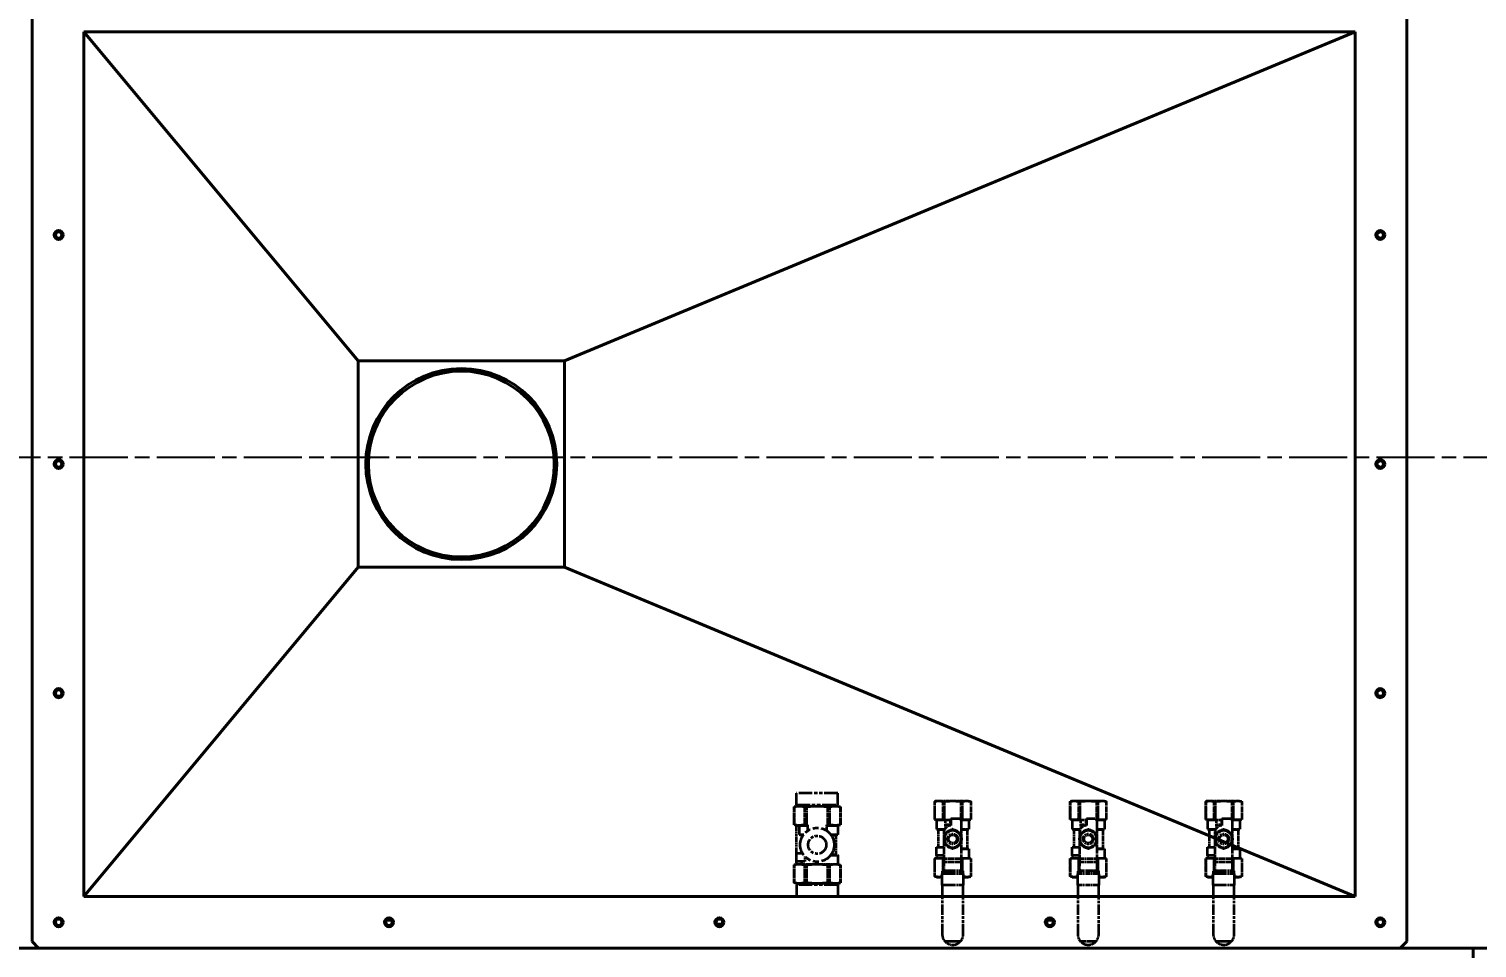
# Model space of a CAD drawing. Header units: millimetres. Extents: x 0 to 11890, y 0 to 8410.
# Drawn here: x 4046 to 5168, y 5810 to 6522 of the extents above; entities that cross this region are included whole.
import ezdxf

# ---------------------------------------------------------------- set-up
doc = ezdxf.new("R2010")
doc.units = ezdxf.units.MM
doc.header["$LTSCALE"] = 10
doc.linetypes.add('CHAIN', pattern=[0.3543, 0.2362, -0.0295, 0.0591, -0.0295])
doc.linetypes.add('DOUBLE_DASH_CHAIN', pattern=[1.2403, 0.6614, -0.0827, 0.1654, -0.0827, 0.1654, -0.0827])
for name, color, linetype, lineweight in [('가시적인 것(ISO)', 3, 'Continuous', 40), ('가시적인 좁은 것(ISO)', 3, 'Continuous', 35), ('중심선(ISO)', 1, 'Continuous', 25), ('참조(ISO)', 6, 'DOUBLE_DASH_CHAIN', 35), ('치수(ISO)', 2, 'Continuous', 25)]:
    doc.layers.add(name, color=color, linetype=linetype, lineweight=lineweight)
doc.styles.add('치수 텍스트_PSTEK_POSCO', font='isocp.shx')
doc.dimstyles.new('치수_PSTEK_POSCO', dxfattribs={"dimscale": 10, "dimtxt": 3, "dimasz": 2, "dimexe": 2, "dimexo": 2.5, "dimgap": 1, "dimtad": 1, "dimrnd": 1e-08, "dimdsep": 46, "dimtxsty": '치수 텍스트_PSTEK_POSCO', "dimcen": 0.09, "dimdle": 10, "dimclrd": 7, "dimclre": 7, "dimclrt": 2, "dimadec": 1, "dimazin": 2, "dimtfac": 1, "dimtmove": 0, "dimatfit": 3, "dimfxl": 0, "dimtolj": 1, "dimlwd": -1, "dimlwe": -1, "dimarcsym": 0})

# ---------------------------------------------------------------- blocks, each defined once
blk = doc.blocks.new('*D33')
at = {"layer": 'Defpoints', "color": 0}
for p in [(2184.8, 7619.6), (8116.8, 6944.6), (2184.8, 6219.6)]:
    blk.add_point(p, dxfattribs=at)
at = {"layer": '치수(ISO)', "color": 7}
for p, q in [((2184.8, 6269.6), (2184.8, 7659.6)), ((8116.8, 6994.6), (8116.8, 7659.6)), ((8076.8, 7619.6), (2224.8, 7619.6))]:
    blk.add_line(p, q, dxfattribs=at)
for points in [[(2224.8, 7626.3), (2224.8, 7612.9), (2184.8, 7619.6)], [(8076.8, 7626.3), (8076.8, 7612.9), (8116.8, 7619.6)]]:
    blk.add_solid(points, dxfattribs=at)
at = {"layer": '치수(ISO)', "color": 2, "insert": (5073.9, 7669.6), "char_height": 60, "attachment_point": 4, "style": '치수 텍스트_PSTEK_POSCO'}
blk.add_mtext('\\A1;5932', dxfattribs=at)
blk = doc.blocks.new('*D36')
at = {"layer": 'Defpoints', "color": 0}
for p in [(2184.8, 6147.6), (4568.3, 5027.6), (4568.3, 4750.5)]:
    blk.add_point(p, dxfattribs=at)
at = {"layer": '치수(ISO)', "color": 7}
for p, q in [((2184.8, 6097.6), (2184.8, 4710.5)), ((4568.3, 4977.6), (4568.3, 4710.5)), ((2224.8, 4750.5), (4528.3, 4750.5))]:
    blk.add_line(p, q, dxfattribs=at)
for points in [[(2224.8, 4757.1), (2224.8, 4743.8), (2184.8, 4750.5)], [(4528.3, 4757.1), (4528.3, 4743.8), (4568.3, 4750.5)]]:
    blk.add_solid(points, dxfattribs=at)
at = {"layer": '치수(ISO)', "color": 2, "insert": (3269.6, 4800.5), "char_height": 60, "attachment_point": 4, "style": '치수 텍스트_PSTEK_POSCO'}
blk.add_mtext('\\A1;2383.5', dxfattribs=at)
blk = doc.blocks.new('*D39')
at = {"layer": 'Defpoints', "color": 0}
for p in [(2406.8, 7439.6), (1606.8, 5027.6), (4228.3, 5027.6)]:
    blk.add_point(p, dxfattribs=at)
at = {"layer": '치수(ISO)', "color": 7}
for p, q in [((2356.8, 7439.6), (1566.8, 7439.6)), ((1606.8, 7399.6), (1606.8, 5067.6)), ((4178.3, 5027.6), (1566.8, 5027.6))]:
    blk.add_line(p, q, dxfattribs=at)
for points in [[(1600.2, 7399.6), (1613.5, 7399.6), (1606.8, 7439.6)], [(1600.2, 5067.6), (1613.5, 5067.6), (1606.8, 5027.6)]]:
    blk.add_solid(points, dxfattribs=at)
at = {"layer": '치수(ISO)', "color": 2, "insert": (1556.8, 6159), "char_height": 60, "attachment_point": 4, "rotation": 90, "style": '치수 텍스트_PSTEK_POSCO'}
blk.add_mtext('\\A1;2412', dxfattribs=at)

msp = doc.modelspace()

# ---------------------------------------------------------------- linework, layer by layer
at = {"layer": '가시적인 것(ISO)'}
for p, q in [((4048.826, 6554.597), (4048.826, 5814.597)), ((5113.826, 5814.597), (5113.826, 6554.597)), ((4088.826, 5849.597), (4088.826, 6519.597)), ((4088.826, 6519.597), (5073.826, 6519.597)), ((4301.326, 6264.597), (4088.826, 6519.597)), ((4461.326, 6264.597), (5073.826, 6519.597)), ((5073.826, 6519.597), (5073.826, 5849.597)), ((4301.326, 6264.597), (4461.326, 6264.597)), ((4301.326, 6104.597), (4301.326, 6264.597)), ((4461.326, 6264.597), (4461.326, 6104.597)), ((4301.326, 6104.597), (4088.826, 5849.597)), ((4461.326, 6104.597), (4301.326, 6104.597)), ((4461.326, 6104.597), (5073.826, 5849.597)), ((5073.826, 5849.597), (4088.826, 5849.597)), ((4323.46, 5831.197), (4327.193, 5831.197)), ((4583.347, 5828.197), (4579.305, 5828.197)), ((4835.46, 5831.197), (4839.193, 5831.197)), ((4053.826, 5809.597), (4048.826, 5814.597)), ((5113.826, 5814.597), (5108.826, 5809.597)), ((4053.826, 5809.597), (3960.326, 5809.597)), ((4053.826, 5809.597), (5108.826, 5809.597)), ((5202.326, 5809.597), (5108.826, 5809.597)), ((5165.326, 5809.597), (5165.326, 5750.597))]:
    msp.add_line(p, q, dxfattribs=at)
for centre, radius in [((4069.326, 6362.097), 3.5), ((4069.326, 6362.097), 2.458), ((5093.326, 6362.097), 3.5), ((5093.326, 6362.097), 2.458), ((4381.326, 6184.597), 74), ((4381.326, 6184.597), 72), ((4069.326, 6184.597), 3.5), ((4069.326, 6184.597), 2.458), ((5093.326, 6184.597), 3.5), ((5093.326, 6184.597), 2.458), ((4069.326, 6007.097), 3.5), ((4069.326, 6007.097), 2.458), ((5093.326, 6007.097), 3.5), ((5093.326, 6007.097), 2.458), ((4069.326, 5829.597), 3.5), ((4069.326, 5829.597), 2.458), ((4325.326, 5829.597), 3.5), ((4325.326, 5829.597), 2.458), ((4581.326, 5829.597), 3.5), ((4581.326, 5829.597), 2.458), ((4837.326, 5829.597), 3.5), ((4837.326, 5829.597), 2.458), ((5093.326, 5829.597), 3.5), ((5093.326, 5829.597), 2.458)]:
    msp.add_circle(centre, radius, dxfattribs=at)
at = {"layer": '가시적인 좁은 것(ISO)'}
for centre in [(4069.326, 6362.097), (5093.326, 6362.097), (4069.326, 6184.597), (5093.326, 6184.597), (4069.326, 6007.097), (5093.326, 6007.097), (4069.326, 5829.597), (4325.326, 5829.597), (4581.326, 5829.597), (4837.326, 5829.597), (5093.326, 5829.597)]:
    msp.add_arc(centre, 3, 350, 260, dxfattribs=at)
at = {"layer": '중심선(ISO)', "linetype": 'CHAIN', "ltscale": 19.051651}
msp.add_line((7970.326, 6189.597), (2082.046, 6189.597), dxfattribs=at)
at = {"layer": '참조(ISO)', "ltscale": 1.595446}
for p, q in [((4673.076, 5929.597), (4641.076, 5929.597)), ((4641.076, 5920.597), (4673.076, 5920.597)), ((4673.076, 5858.597), (4641.076, 5858.597)), ((4641.076, 5849.597), (4673.076, 5849.597))]:
    msp.add_line(p, q, dxfattribs=at)
at = {"layer": '참조(ISO)', "ltscale": 0.285581}
for p, q in [((4641.076, 5920.597), (4641.076, 5929.597)), ((4673.076, 5920.597), (4673.076, 5929.597)), ((4641.076, 5858.597), (4641.076, 5849.597)), ((4673.076, 5858.597), (4673.076, 5849.597))]:
    msp.add_line(p, q, dxfattribs=at)
at = {"layer": '참조(ISO)', "ltscale": 0.062995}
for p, q in [((4641.076, 5919.597), (4639.156, 5919.083)), ((4673.076, 5919.597), (4674.996, 5919.083)), ((4641.076, 5904.597), (4639.156, 5905.112)), ((4673.076, 5904.597), (4674.996, 5905.112)), ((4641.076, 5874.597), (4639.156, 5874.083)), ((4673.076, 5874.597), (4674.996, 5874.083)), ((4641.076, 5859.597), (4639.156, 5860.112)), ((4673.076, 5859.597), (4674.996, 5860.112))]:
    msp.add_line(p, q, dxfattribs=at)
at = {"layer": '참조(ISO)', "ltscale": 0.032012}
for p, q in [((4639.156, 5919.083), (4639.185, 5919.083)), ((4674.968, 5919.083), (4674.996, 5919.083)), ((4639.156, 5905.112), (4639.185, 5905.112)), ((4674.968, 5905.112), (4674.996, 5905.112)), ((4639.156, 5874.083), (4639.185, 5874.083)), ((4674.968, 5874.083), (4674.996, 5874.083)), ((4639.156, 5860.112), (4639.185, 5860.112)), ((4674.968, 5860.112), (4674.996, 5860.112))]:
    msp.add_line(p, q, dxfattribs=at)
at = {"layer": '참조(ISO)', "ltscale": 0.443375}
for p, q in [((4639.156, 5919.083), (4639.156, 5905.112)), ((4639.185, 5905.112), (4639.185, 5919.083)), ((4647.255, 5919.083), (4647.255, 5905.112)), ((4649.006, 5905.112), (4649.006, 5919.083)), ((4665.147, 5919.083), (4665.147, 5905.112)), ((4666.898, 5905.112), (4666.898, 5919.083)), ((4674.968, 5919.083), (4674.968, 5905.112)), ((4674.996, 5919.083), (4674.996, 5905.112)), ((4639.156, 5874.083), (4639.156, 5860.112)), ((4639.185, 5860.112), (4639.185, 5874.083)), ((4647.255, 5874.083), (4647.255, 5860.112)), ((4649.006, 5860.112), (4649.006, 5874.083)), ((4665.147, 5874.083), (4665.147, 5860.112)), ((4666.898, 5860.112), (4666.898, 5874.083)), ((4674.968, 5874.083), (4674.968, 5860.112)), ((4674.996, 5874.083), (4674.996, 5860.112))]:
    msp.add_line(p, q, dxfattribs=at)
at = {"layer": '참조(ISO)', "ltscale": 0.265824}
for p, q in [((4641.076, 5919.597), (4643.22, 5919.597)), ((4670.933, 5919.597), (4673.076, 5919.597)), ((4670.933, 5904.597), (4673.076, 5904.597)), ((4670.933, 5874.597), (4673.076, 5874.597)), ((4641.076, 5859.597), (4643.22, 5859.597)), ((4670.933, 5859.597), (4673.076, 5859.597))]:
    msp.add_line(p, q, dxfattribs=at)
at = {"layer": '참조(ISO)', "ltscale": 0.031642}
for p, q in [((4641.913, 5919.597), (4641.913, 5920.597)), ((4672.24, 5919.597), (4672.24, 5920.597)), ((4642.583, 5859.597), (4642.583, 5858.597)), ((4671.57, 5859.597), (4671.57, 5858.597))]:
    msp.add_line(p, q, dxfattribs=at)
at = {"layer": '참조(ISO)', "ltscale": 0.531749}
for p, q in [((4643.22, 5919.597), (4657.076, 5919.597)), ((4657.076, 5919.597), (4670.933, 5919.597)), ((4657.076, 5874.597), (4670.933, 5874.597)), ((4643.22, 5859.597), (4657.076, 5859.597)), ((4657.076, 5859.597), (4670.933, 5859.597))]:
    msp.add_line(p, q, dxfattribs=at)
at = {"layer": '참조(ISO)', "ltscale": 0.064123}
for p, q in [((4647.255, 5919.083), (4649.006, 5919.083)), ((4665.147, 5919.083), (4666.898, 5919.083)), ((4647.255, 5905.112), (4649.006, 5905.112)), ((4665.147, 5905.112), (4666.898, 5905.112)), ((4647.255, 5874.083), (4649.006, 5874.083)), ((4665.147, 5874.083), (4666.898, 5874.083)), ((4647.255, 5860.112), (4649.006, 5860.112)), ((4665.147, 5860.112), (4666.898, 5860.112))]:
    msp.add_line(p, q, dxfattribs=at)
at = {"layer": '참조(ISO)', "ltscale": 0.049193}
for p, q in [((4749.576, 5923.597), (4748.076, 5923.195)), ((4774.576, 5923.597), (4776.076, 5923.195)), ((4854.576, 5923.597), (4853.076, 5923.195)), ((4879.576, 5923.597), (4881.076, 5923.195)), ((4959.576, 5923.597), (4958.076, 5923.195)), ((4984.576, 5923.597), (4986.076, 5923.195)), ((4749.576, 5908.847), (4748.076, 5909.249)), ((4774.576, 5908.847), (4776.076, 5909.249)), ((4854.576, 5908.847), (4853.076, 5909.249)), ((4879.576, 5908.847), (4881.076, 5909.249)), ((4959.576, 5908.847), (4958.076, 5909.249)), ((4984.576, 5908.847), (4986.076, 5909.249)), ((4749.576, 5879.347), (4748.076, 5878.945)), ((4774.576, 5879.347), (4776.076, 5878.945)), ((4854.576, 5879.347), (4853.076, 5878.945)), ((4879.576, 5879.347), (4881.076, 5878.945)), ((4959.576, 5879.347), (4958.076, 5878.945)), ((4984.576, 5879.347), (4986.076, 5878.945)), ((4749.576, 5864.597), (4748.076, 5864.999)), ((4774.576, 5864.597), (4776.076, 5864.999)), ((4854.576, 5864.597), (4853.076, 5864.999)), ((4879.576, 5864.597), (4881.076, 5864.999)), ((4959.576, 5864.597), (4958.076, 5864.999)), ((4984.576, 5864.597), (4986.076, 5864.999))]:
    msp.add_line(p, q, dxfattribs=at)
at = {"layer": '참조(ISO)', "ltscale": 0.024987}
for p, q in [((4748.076, 5923.195), (4748.099, 5923.195)), ((4776.054, 5923.195), (4776.076, 5923.195)), ((4853.076, 5923.195), (4853.099, 5923.195)), ((4881.054, 5923.195), (4881.076, 5923.195)), ((4958.076, 5923.195), (4958.099, 5923.195)), ((4986.054, 5923.195), (4986.076, 5923.195)), ((4748.076, 5909.249), (4748.099, 5909.249)), ((4776.054, 5909.249), (4776.076, 5909.249)), ((4853.076, 5909.249), (4853.099, 5909.249)), ((4881.054, 5909.249), (4881.076, 5909.249)), ((4958.076, 5909.249), (4958.099, 5909.249)), ((4986.054, 5909.249), (4986.076, 5909.249)), ((4748.076, 5878.945), (4748.099, 5878.945)), ((4776.054, 5878.945), (4776.076, 5878.945)), ((4853.076, 5878.945), (4853.099, 5878.945)), ((4881.054, 5878.945), (4881.076, 5878.945)), ((4958.076, 5878.945), (4958.099, 5878.945)), ((4986.054, 5878.945), (4986.076, 5878.945)), ((4748.076, 5864.999), (4748.099, 5864.999)), ((4776.054, 5864.999), (4776.076, 5864.999)), ((4853.076, 5864.999), (4853.099, 5864.999)), ((4881.054, 5864.999), (4881.076, 5864.999)), ((4958.076, 5864.999), (4958.099, 5864.999)), ((4986.054, 5864.999), (4986.076, 5864.999))]:
    msp.add_line(p, q, dxfattribs=at)
at = {"layer": '참조(ISO)', "ltscale": 0.442584}
for p, q in [((4748.076, 5923.195), (4748.076, 5909.249)), ((4748.099, 5909.249), (4748.099, 5923.195)), ((4754.403, 5923.195), (4754.403, 5909.249)), ((4755.772, 5909.249), (4755.772, 5923.195)), ((4768.381, 5923.195), (4768.381, 5909.249)), ((4769.749, 5909.249), (4769.749, 5923.195)), ((4776.054, 5923.195), (4776.054, 5909.249)), ((4776.076, 5923.195), (4776.076, 5909.249)), ((4853.076, 5923.195), (4853.076, 5909.249)), ((4853.099, 5909.249), (4853.099, 5923.195)), ((4859.403, 5923.195), (4859.403, 5909.249)), ((4860.772, 5909.249), (4860.772, 5923.195)), ((4873.381, 5923.195), (4873.381, 5909.249)), ((4874.749, 5909.249), (4874.749, 5923.195)), ((4881.054, 5923.195), (4881.054, 5909.249)), ((4881.076, 5923.195), (4881.076, 5909.249)), ((4958.076, 5923.195), (4958.076, 5909.249)), ((4958.099, 5909.249), (4958.099, 5923.195)), ((4964.403, 5923.195), (4964.403, 5909.249)), ((4965.772, 5909.249), (4965.772, 5923.195)), ((4978.381, 5923.195), (4978.381, 5909.249)), ((4979.749, 5909.249), (4979.749, 5923.195)), ((4986.054, 5923.195), (4986.054, 5909.249)), ((4986.076, 5923.195), (4986.076, 5909.249)), ((4748.076, 5878.945), (4748.076, 5864.999)), ((4748.099, 5864.999), (4748.099, 5878.945)), ((4776.054, 5878.945), (4776.054, 5864.999)), ((4776.076, 5878.945), (4776.076, 5864.999)), ((4853.076, 5878.945), (4853.076, 5864.999)), ((4853.099, 5864.999), (4853.099, 5878.945)), ((4881.054, 5878.945), (4881.054, 5864.999)), ((4881.076, 5878.945), (4881.076, 5864.999)), ((4958.076, 5878.945), (4958.076, 5864.999)), ((4958.099, 5864.999), (4958.099, 5878.945)), ((4986.054, 5878.945), (4986.054, 5864.999)), ((4986.076, 5878.945), (4986.076, 5864.999))]:
    msp.add_line(p, q, dxfattribs=at)
at = {"layer": '참조(ISO)', "ltscale": 0.207653}
for p, q in [((4749.576, 5923.597), (4751.251, 5923.597)), ((4772.902, 5923.597), (4774.576, 5923.597)), ((4854.576, 5923.597), (4856.251, 5923.597)), ((4877.902, 5923.597), (4879.576, 5923.597)), ((4959.576, 5923.597), (4961.251, 5923.597)), ((4982.902, 5923.597), (4984.576, 5923.597)), ((4749.576, 5908.847), (4751.251, 5908.847)), ((4772.902, 5908.847), (4774.576, 5908.847)), ((4854.576, 5908.847), (4856.251, 5908.847)), ((4877.902, 5908.847), (4879.576, 5908.847)), ((4959.576, 5908.847), (4961.251, 5908.847)), ((4982.902, 5908.847), (4984.576, 5908.847)), ((4749.576, 5879.347), (4751.251, 5879.347)), ((4772.902, 5879.347), (4774.576, 5879.347)), ((4854.576, 5879.347), (4856.251, 5879.347)), ((4877.902, 5879.347), (4879.576, 5879.347)), ((4959.576, 5879.347), (4961.251, 5879.347)), ((4982.902, 5879.347), (4984.576, 5879.347)), ((4749.576, 5864.597), (4751.251, 5864.597)), ((4772.902, 5864.597), (4774.576, 5864.597)), ((4854.576, 5864.597), (4856.251, 5864.597)), ((4877.902, 5864.597), (4879.576, 5864.597)), ((4959.576, 5864.597), (4961.251, 5864.597)), ((4982.902, 5864.597), (4984.576, 5864.597))]:
    msp.add_line(p, q, dxfattribs=at)
at = {"layer": '참조(ISO)', "ltscale": 0.415407}
for p, q in [((4751.251, 5923.597), (4762.076, 5923.597)), ((4762.076, 5923.597), (4772.902, 5923.597)), ((4856.251, 5923.597), (4867.076, 5923.597)), ((4867.076, 5923.597), (4877.902, 5923.597)), ((4961.251, 5923.597), (4972.076, 5923.597)), ((4972.076, 5923.597), (4982.902, 5923.597))]:
    msp.add_line(p, q, dxfattribs=at)
at = {"layer": '참조(ISO)', "ltscale": 0.050074}
for p, q in [((4754.403, 5923.195), (4755.772, 5923.195)), ((4768.381, 5923.195), (4769.749, 5923.195)), ((4859.403, 5923.195), (4860.772, 5923.195)), ((4873.381, 5923.195), (4874.749, 5923.195)), ((4964.403, 5923.195), (4965.772, 5923.195)), ((4978.381, 5923.195), (4979.749, 5923.195)), ((4754.403, 5909.249), (4755.772, 5909.249)), ((4768.381, 5909.249), (4769.749, 5909.249)), ((4859.403, 5909.249), (4860.772, 5909.249)), ((4873.381, 5909.249), (4874.749, 5909.249)), ((4964.403, 5909.249), (4965.772, 5909.249)), ((4978.381, 5909.249), (4979.749, 5909.249))]:
    msp.add_line(p, q, dxfattribs=at)
at = {"layer": '참조(ISO)', "ltscale": 0.067943}
msp.add_line((4641.076, 5904.597), (4643.22, 5904.597), dxfattribs=at)
at = {"layer": '참조(ISO)', "ltscale": 0.682361}
msp.add_line((4641.076, 5883.097), (4641.076, 5904.597), dxfattribs=at)
at = {"layer": '참조(ISO)', "ltscale": 0.224359}
for p, q in [((4643.22, 5904.597), (4643.22, 5897.526)), ((4673.076, 5904.597), (4673.076, 5897.526)), ((4673.076, 5881.668), (4673.076, 5874.597))]:
    msp.add_line(p, q, dxfattribs=at)
at = {"layer": '참조(ISO)', "ltscale": 0.294689}
for p, q in [((4643.22, 5904.597), (4649.876, 5904.597)), ((4664.276, 5904.597), (4670.933, 5904.597))]:
    msp.add_line(p, q, dxfattribs=at)
at = {"layer": '참조(ISO)', "ltscale": 0.139955}
for p, q in [((4649.876, 5900.599), (4649.876, 5905.011)), ((4664.276, 5905.011), (4664.276, 5900.599))]:
    msp.add_line(p, q, dxfattribs=at)
at = {"layer": '참조(ISO)', "ltscale": 0.223368}
for p, q in [((4749.576, 5908.847), (4749.576, 5901.807)), ((4774.576, 5908.847), (4774.576, 5901.807)), ((4854.576, 5908.847), (4854.576, 5901.807)), ((4879.576, 5908.847), (4879.576, 5901.807)), ((4959.576, 5908.847), (4959.576, 5901.807)), ((4984.576, 5908.847), (4984.576, 5901.807)), ((4774.576, 5886.387), (4774.576, 5879.347)), ((4879.576, 5886.387), (4879.576, 5879.347)), ((4984.576, 5886.387), (4984.576, 5879.347))]:
    msp.add_line(p, q, dxfattribs=at)
at = {"layer": '참조(ISO)', "ltscale": 0.41866}
for p, q in [((4749.576, 5901.807), (4755.915, 5901.807)), ((4854.576, 5901.807), (4860.915, 5901.807)), ((4959.576, 5901.807), (4965.915, 5901.807))]:
    msp.add_line(p, q, dxfattribs=at)
at = {"layer": '참조(ISO)', "ltscale": 0.040978}
for p, q in [((4750.826, 5901.472), (4749.576, 5901.807)), ((4773.326, 5901.472), (4774.576, 5901.807)), ((4855.826, 5901.472), (4854.576, 5901.807)), ((4878.326, 5901.472), (4879.576, 5901.807)), ((4960.826, 5901.472), (4959.576, 5901.807)), ((4983.326, 5901.472), (4984.576, 5901.807)), ((4773.326, 5886.722), (4774.576, 5886.387)), ((4878.326, 5886.722), (4879.576, 5886.387)), ((4983.326, 5886.722), (4984.576, 5886.387))]:
    msp.add_line(p, q, dxfattribs=at)
at = {"layer": '참조(ISO)', "ltscale": 0.230204}
for p, q in [((4751.251, 5908.847), (4756.451, 5908.847)), ((4856.251, 5908.847), (4861.451, 5908.847)), ((4961.251, 5908.847), (4966.451, 5908.847))]:
    msp.add_line(p, q, dxfattribs=at)
at = {"layer": '참조(ISO)', "ltscale": 0.010169}
for p, q in [((4756.451, 5908.847), (4756.451, 5909.171)), ((4861.451, 5908.847), (4861.451, 5909.171)), ((4966.451, 5908.847), (4966.451, 5909.171))]:
    msp.add_line(p, q, dxfattribs=at)
at = {"layer": '참조(ISO)', "ltscale": 0.118934}
for p, q in [((4756.451, 5908.847), (4760.201, 5908.847)), ((4756.451, 5905.097), (4756.451, 5908.847)), ((4760.201, 5905.097), (4756.451, 5905.097)), ((4760.201, 5908.847), (4760.201, 5905.097)), ((4861.451, 5908.847), (4865.201, 5908.847)), ((4861.451, 5905.097), (4861.451, 5908.847)), ((4865.201, 5905.097), (4861.451, 5905.097)), ((4865.201, 5908.847), (4865.201, 5905.097)), ((4966.451, 5908.847), (4970.201, 5908.847)), ((4966.451, 5905.097), (4966.451, 5908.847)), ((4970.201, 5905.097), (4966.451, 5905.097)), ((4970.201, 5908.847), (4970.201, 5905.097))]:
    msp.add_line(p, q, dxfattribs=at)
at = {"layer": '참조(ISO)', "ltscale": 0.07954}
for p, q in [((4756.451, 5902.588), (4756.451, 5905.097)), ((4861.451, 5902.588), (4861.451, 5905.097)), ((4966.451, 5902.588), (4966.451, 5905.097))]:
    msp.add_line(p, q, dxfattribs=at)
at = {"layer": '참조(ISO)', "ltscale": 0.166548}
for p, q in [((4760.701, 5909.847), (4760.701, 5904.597)), ((4865.701, 5909.847), (4865.701, 5904.597)), ((4970.701, 5909.847), (4970.701, 5904.597))]:
    msp.add_line(p, q, dxfattribs=at)
at = {"layer": '참조(ISO)', "ltscale": 0.182419}
for p, q in [((4760.701, 5909.847), (4766.451, 5909.847)), ((4865.701, 5909.847), (4871.451, 5909.847)), ((4970.701, 5909.847), (4976.451, 5909.847))]:
    msp.add_line(p, q, dxfattribs=at)
at = {"layer": '참조(ISO)', "ltscale": 0.203056}
for p, q in [((4768.451, 5908.847), (4772.902, 5908.847)), ((4873.451, 5908.847), (4877.902, 5908.847)), ((4978.451, 5908.847), (4982.902, 5908.847))]:
    msp.add_line(p, q, dxfattribs=at)
at = {"layer": '참조(ISO)', "ltscale": 0.378683}
for p, q in [((4768.951, 5895.414), (4768.951, 5907.347)), ((4873.951, 5895.414), (4873.951, 5907.347)), ((4978.951, 5895.414), (4978.951, 5907.347))]:
    msp.add_line(p, q, dxfattribs=at)
at = {"layer": '참조(ISO)', "ltscale": 0.39209}
for p, q in [((4768.951, 5901.807), (4774.576, 5901.807)), ((4873.951, 5901.807), (4879.576, 5901.807)), ((4978.951, 5901.807), (4984.576, 5901.807)), ((4768.951, 5886.387), (4774.576, 5886.387)), ((4873.951, 5886.387), (4879.576, 5886.387)), ((4978.951, 5886.387), (4984.576, 5886.387))]:
    msp.add_line(p, q, dxfattribs=at)
at = {"layer": '참조(ISO)', "ltscale": 0.168659}
msp.add_line((4643.22, 5897.526), (4646.588, 5897.526), dxfattribs=at)
at = {"layer": '참조(ISO)', "ltscale": 0.065502}
msp.add_line((4645.103, 5897.097), (4645.103, 5895.03), dxfattribs=at)
at = {"layer": '참조(ISO)', "ltscale": 0.061035}
msp.add_line((4645.103, 5897.097), (4646.277, 5897.097), dxfattribs=at)
at = {"layer": '참조(ISO)', "ltscale": 0.434583}
for p, q in [((4667.565, 5897.526), (4673.076, 5897.526)), ((4667.565, 5881.668), (4673.076, 5881.668))]:
    msp.add_line(p, q, dxfattribs=at)
at = {"layer": '참조(ISO)', "ltscale": 0.330275}
for p, q in [((4667.876, 5897.097), (4671.476, 5897.097)), ((4667.876, 5882.097), (4671.476, 5882.097))]:
    msp.add_line(p, q, dxfattribs=at)
at = {"layer": '참조(ISO)', "ltscale": 0.052479}
for p, q in [((4671.476, 5897.097), (4673.076, 5897.526)), ((4671.476, 5882.097), (4673.076, 5881.668))]:
    msp.add_line(p, q, dxfattribs=at)
at = {"layer": '참조(ISO)', "ltscale": 0.476036}
msp.add_line((4671.476, 5897.097), (4671.476, 5882.097), dxfattribs=at)
at = {"layer": '참조(ISO)', "ltscale": 0.347205}
for p, q in [((4750.826, 5901.472), (4755.741, 5901.472)), ((4855.826, 5901.472), (4860.741, 5901.472)), ((4960.826, 5901.472), (4965.741, 5901.472))]:
    msp.add_line(p, q, dxfattribs=at)
at = {"layer": '참조(ISO)', "ltscale": 0.436358}
for p, q in [((4750.826, 5901.472), (4750.826, 5887.722)), ((4855.826, 5901.472), (4855.826, 5887.722)), ((4960.826, 5901.472), (4960.826, 5887.722)), ((4768.951, 5878.636), (4755.201, 5878.636)), ((4768.951, 5876.038), (4755.201, 5876.038)), ((4873.951, 5878.636), (4860.201, 5878.636)), ((4873.951, 5876.038), (4860.201, 5876.038)), ((4978.951, 5878.636), (4965.201, 5878.636)), ((4978.951, 5876.038), (4965.201, 5876.038))]:
    msp.add_line(p, q, dxfattribs=at)
at = {"layer": '참조(ISO)', "ltscale": 0.116809}
for p, q in [((4755.201, 5899.097), (4755.201, 5895.414)), ((4860.201, 5899.097), (4860.201, 5895.414)), ((4965.201, 5899.097), (4965.201, 5895.414))]:
    msp.add_line(p, q, dxfattribs=at)
at = {"layer": '참조(ISO)', "ltscale": 0.448876}
for p, q in [((4755.201, 5892.78), (4755.201, 5878.636)), ((4768.951, 5878.636), (4768.951, 5892.78)), ((4860.201, 5892.78), (4860.201, 5878.636)), ((4873.951, 5878.636), (4873.951, 5892.78)), ((4965.201, 5892.78), (4965.201, 5878.636)), ((4978.951, 5878.636), (4978.951, 5892.78))]:
    msp.add_line(p, q, dxfattribs=at)
at = {"layer": '참조(ISO)', "ltscale": 0.326053}
for p, q in [((4768.951, 5901.472), (4773.326, 5901.472)), ((4873.951, 5901.472), (4878.326, 5901.472)), ((4978.951, 5901.472), (4983.326, 5901.472)), ((4768.951, 5886.722), (4773.326, 5886.722)), ((4873.951, 5886.722), (4878.326, 5886.722)), ((4978.951, 5886.722), (4983.326, 5886.722))]:
    msp.add_line(p, q, dxfattribs=at)
at = {"layer": '참조(ISO)', "ltscale": 0.4681}
for p, q in [((4773.326, 5901.472), (4773.326, 5886.722)), ((4878.326, 5901.472), (4878.326, 5886.722)), ((4983.326, 5901.472), (4983.326, 5886.722))]:
    msp.add_line(p, q, dxfattribs=at)
at = {"layer": '참조(ISO)', "ltscale": 0.144982}
msp.add_line((4641.076, 5883.097), (4645.647, 5883.097), dxfattribs=at)
at = {"layer": '참조(ISO)', "ltscale": 0.206225}
for p, q in [((4641.076, 5876.597), (4641.076, 5883.097)), ((4647.576, 5876.597), (4641.076, 5876.597))]:
    msp.add_line(p, q, dxfattribs=at)
at = {"layer": '참조(ISO)', "ltscale": 0.03376}
msp.add_line((4645.103, 5884.164), (4645.103, 5883.097), dxfattribs=at)
at = {"layer": '참조(ISO)', "ltscale": 0.124008}
msp.add_line((4647.576, 5880.507), (4647.576, 5876.597), dxfattribs=at)
at = {"layer": '참조(ISO)', "ltscale": 0.178451}
for p, q in [((4749.576, 5887.722), (4755.201, 5887.722)), ((4755.201, 5881.347), (4749.576, 5881.347)), ((4854.576, 5887.722), (4860.201, 5887.722)), ((4860.201, 5881.347), (4854.576, 5881.347)), ((4959.576, 5887.722), (4965.201, 5887.722)), ((4965.201, 5881.347), (4959.576, 5881.347))]:
    msp.add_line(p, q, dxfattribs=at)
at = {"layer": '참조(ISO)', "ltscale": 0.202258}
for p, q in [((4749.576, 5881.347), (4749.576, 5887.722)), ((4854.576, 5881.347), (4854.576, 5887.722)), ((4959.576, 5881.347), (4959.576, 5887.722))]:
    msp.add_line(p, q, dxfattribs=at)
at = {"layer": '참조(ISO)', "ltscale": 0.063385}
for p, q in [((4749.576, 5881.347), (4749.576, 5879.347)), ((4854.576, 5881.347), (4854.576, 5879.347)), ((4959.576, 5881.347), (4959.576, 5879.347)), ((4641.076, 5874.597), (4641.076, 5876.597)), ((4644.978, 5876.597), (4644.978, 5874.597))]:
    msp.add_line(p, q, dxfattribs=at)
at = {"layer": '참조(ISO)', "ltscale": 0.184336}
for p, q in [((4751.251, 5879.347), (4755.201, 5879.347)), ((4768.951, 5879.347), (4772.902, 5879.347)), ((4856.251, 5879.347), (4860.201, 5879.347)), ((4873.951, 5879.347), (4877.902, 5879.347)), ((4961.251, 5879.347), (4965.201, 5879.347)), ((4978.951, 5879.347), (4982.902, 5879.347))]:
    msp.add_line(p, q, dxfattribs=at)
at = {"layer": '참조(ISO)', "ltscale": 0.123746}
msp.add_line((4641.076, 5874.597), (4644.978, 5874.597), dxfattribs=at)
at = {"layer": '참조(ISO)', "ltscale": 0.435359}
msp.add_line((4644.978, 5874.597), (4657.076, 5874.597), dxfattribs=at)
at = {"layer": '참조(ISO)', "ltscale": 0.138999}
for p, q in [((4753.951, 5869.222), (4753.951, 5867.031)), ((4770.201, 5867.031), (4770.201, 5869.222)), ((4858.951, 5869.222), (4858.951, 5867.031)), ((4875.201, 5867.031), (4875.201, 5869.222)), ((4963.951, 5869.222), (4963.951, 5867.031)), ((4980.201, 5867.031), (4980.201, 5869.222))]:
    msp.add_line(p, q, dxfattribs=at)
at = {"layer": '참조(ISO)', "ltscale": 0.515714}
for p, q in [((4770.201, 5869.222), (4753.951, 5869.222)), ((4875.201, 5869.222), (4858.951, 5869.222)), ((4980.201, 5869.222), (4963.951, 5869.222)), ((4770.201, 5867.031), (4753.951, 5867.031)), ((4770.201, 5858.371), (4753.951, 5858.371)), ((4875.201, 5867.031), (4858.951, 5867.031)), ((4875.201, 5858.371), (4858.951, 5858.371)), ((4980.201, 5867.031), (4963.951, 5867.031)), ((4980.201, 5858.371), (4963.951, 5858.371))]:
    msp.add_line(p, q, dxfattribs=at)
at = {"layer": '참조(ISO)', "ltscale": 0.505082}
for p, q in [((4770.034, 5869.39), (4754.119, 5869.39)), ((4875.034, 5869.39), (4859.119, 5869.39)), ((4980.034, 5869.39), (4964.119, 5869.39))]:
    msp.add_line(p, q, dxfattribs=at)
at = {"layer": '참조(ISO)', "ltscale": 0.029555}
for p, q in [((4754.403, 5878.945), (4755.201, 5878.945)), ((4768.951, 5878.945), (4769.749, 5878.945)), ((4859.403, 5878.945), (4860.201, 5878.945)), ((4873.951, 5878.945), (4874.749, 5878.945)), ((4964.403, 5878.945), (4965.201, 5878.945)), ((4978.951, 5878.945), (4979.749, 5878.945))]:
    msp.add_line(p, q, dxfattribs=at)
at = {"layer": '참조(ISO)', "ltscale": 0.303218}
for p, q in [((4754.403, 5878.945), (4754.403, 5869.39)), ((4769.749, 5869.39), (4769.749, 5878.945)), ((4859.403, 5878.945), (4859.403, 5869.39)), ((4874.749, 5869.39), (4874.749, 5878.945)), ((4964.403, 5878.945), (4964.403, 5869.39)), ((4979.749, 5869.39), (4979.749, 5878.945))]:
    msp.add_line(p, q, dxfattribs=at)
at = {"layer": '참조(ISO)', "ltscale": 0.099622}
for p, q in [((4755.201, 5878.636), (4755.201, 5876.038)), ((4768.951, 5876.038), (4768.951, 5878.636)), ((4860.201, 5878.636), (4860.201, 5876.038)), ((4873.951, 5876.038), (4873.951, 5878.636)), ((4965.201, 5878.636), (4965.201, 5876.038)), ((4978.951, 5876.038), (4978.951, 5878.636))]:
    msp.add_line(p, q, dxfattribs=at)
at = {"layer": '참조(ISO)', "ltscale": 0.421955}
for p, q in [((4755.201, 5876.038), (4755.201, 5869.39)), ((4768.951, 5869.39), (4768.951, 5876.038)), ((4860.201, 5876.038), (4860.201, 5869.39)), ((4873.951, 5869.39), (4873.951, 5876.038)), ((4965.201, 5876.038), (4965.201, 5869.39)), ((4978.951, 5869.39), (4978.951, 5876.038))]:
    msp.add_line(p, q, dxfattribs=at)
at = {"layer": '참조(ISO)', "ltscale": 0.134652}
for p, q in [((4751.251, 5864.597), (4753.951, 5864.597)), ((4770.201, 5864.597), (4772.902, 5864.597)), ((4856.251, 5864.597), (4858.951, 5864.597)), ((4875.201, 5864.597), (4877.902, 5864.597)), ((4961.251, 5864.597), (4963.951, 5864.597)), ((4980.201, 5864.597), (4982.902, 5864.597))]:
    msp.add_line(p, q, dxfattribs=at)
at = {"layer": '참조(ISO)', "ltscale": 0.332305}
for p, q in [((4753.951, 5858.371), (4753.951, 5867.031)), ((4770.201, 5867.031), (4770.201, 5858.371)), ((4858.951, 5858.371), (4858.951, 5867.031)), ((4875.201, 5867.031), (4875.201, 5858.371)), ((4963.951, 5858.371), (4963.951, 5867.031)), ((4980.201, 5867.031), (4980.201, 5858.371))]:
    msp.add_line(p, q, dxfattribs=at)
at = {"layer": '참조(ISO)', "ltscale": 1.21083}
for p, q in [((4753.951, 5858.371), (4753.951, 5820.222)), ((4770.201, 5820.222), (4770.201, 5858.371)), ((4858.951, 5858.371), (4858.951, 5820.222)), ((4875.201, 5820.222), (4875.201, 5858.371)), ((4963.951, 5858.371), (4963.951, 5820.222)), ((4980.201, 5820.222), (4980.201, 5858.371))]:
    msp.add_line(p, q, dxfattribs=at)
at = {"layer": '참조(ISO)', "ltscale": 0.372112}
for p, q in [((4767.939, 5814.597), (4756.213, 5814.597)), ((4872.939, 5814.597), (4861.213, 5814.597)), ((4977.939, 5814.597), (4966.213, 5814.597))]:
    msp.add_line(p, q, dxfattribs=at)
at = {"layer": '참조(ISO)', "ltscale": 2.622263}
msp.add_circle((4657.076, 5889.597), 13.148, dxfattribs=at)
at = {"layer": '참조(ISO)', "ltscale": 1.396003}
msp.add_circle((4657.076, 5889.597), 7, dxfattribs=at)
at = {"layer": '참조(ISO)', "ltscale": 0.797673}
for centre in [(4762.076, 5894.097), (4867.076, 5894.097), (4972.076, 5894.097)]:
    msp.add_circle(centre, 4, dxfattribs=at)
at = {"layer": '참조(ISO)', "ltscale": 0.6447}
for centre in [(4762.076, 5894.097), (4867.076, 5894.097), (4972.076, 5894.097)]:
    msp.add_circle(centre, 3.233, dxfattribs=at)
at = {"layer": '참조(ISO)', "ltscale": 0.274135}
for centre in [(4760.701, 5899.097), (4865.701, 5899.097), (4970.701, 5899.097)]:
    msp.add_arc(centre, 5.5, 90, 180, dxfattribs=at)
at = {"layer": '참조(ISO)', "ltscale": 0.124552}
for centre in [(4766.451, 5907.347), (4871.451, 5907.347), (4976.451, 5907.347)]:
    msp.add_arc(centre, 2.5, 0, 90, dxfattribs=at)
at = {"layer": '참조(ISO)', "ltscale": 0.168881}
for centre, start, end in [((4762.076, 5894.097), 158.213211, 201.786789), ((4762.076, 5894.097), 98.213211, 141.786789), ((4762.076, 5894.097), 38.213211, 81.786789), ((4762.076, 5894.097), 338.213211, 21.786789), ((4867.076, 5894.097), 158.213211, 201.786789), ((4867.076, 5894.097), 98.213211, 141.786789), ((4867.076, 5894.097), 38.213211, 81.786789), ((4867.076, 5894.097), 338.213211, 21.786789), ((4972.076, 5894.097), 158.213211, 201.786789), ((4972.076, 5894.097), 98.213211, 141.786789), ((4972.076, 5894.097), 38.213211, 81.786789), ((4972.076, 5894.097), 338.213211, 21.786789), ((4762.076, 5894.097), 218.213211, 261.786789), ((4762.076, 5894.097), 278.213211, 321.786789), ((4867.076, 5894.097), 218.213211, 261.786789), ((4867.076, 5894.097), 278.213211, 321.786789), ((4972.076, 5894.097), 218.213211, 261.786789), ((4972.076, 5894.097), 278.213211, 321.786789)]:
    msp.add_arc(centre, 7, start, end, dxfattribs=at)
at = {"layer": '참조(ISO)', "ltscale": 0.215964}
for centre, start, end in [((4762.076, 5894.097), 120, 180), ((4762.076, 5894.097), 180, 240), ((4762.076, 5894.097), 60, 120), ((4762.076, 5894.097), 0, 60), ((4762.076, 5894.097), 300, 0), ((4867.076, 5894.097), 120, 180), ((4867.076, 5894.097), 180, 240), ((4867.076, 5894.097), 60, 120), ((4867.076, 5894.097), 0, 60), ((4867.076, 5894.097), 300, 0), ((4972.076, 5894.097), 120, 180), ((4972.076, 5894.097), 180, 240), ((4972.076, 5894.097), 60, 120), ((4972.076, 5894.097), 0, 60), ((4972.076, 5894.097), 300, 0), ((4762.076, 5894.097), 240, 300), ((4867.076, 5894.097), 240, 300), ((4972.076, 5894.097), 240, 300)]:
    msp.add_arc(centre, 6.5, start, end, dxfattribs=at)
at = {"layer": '참조(ISO)', "ltscale": 0.197117}
for centre, start, end in [((4762.076, 5820.222), 180, 223.813061), ((4762.076, 5820.222), 316.186939, 0), ((4867.076, 5820.222), 180, 223.813061), ((4867.076, 5820.222), 316.186939, 0), ((4972.076, 5820.222), 180, 223.813061), ((4972.076, 5820.222), 316.186939, 0)]:
    msp.add_arc(centre, 8.125, start, end, dxfattribs=at)
at = {"layer": '참조(ISO)', "ltscale": 0.021542}
for centre, major_axis in [((4755.201, 5868.14), (1.207, -1.207)), ((4768.951, 5868.14), (-1.207, -1.207)), ((4860.201, 5868.14), (1.207, -1.207)), ((4873.951, 5868.14), (-1.207, -1.207)), ((4965.201, 5868.14), (1.207, -1.207)), ((4978.951, 5868.14), (-1.207, -1.207))]:
    msp.add_ellipse(centre, major_axis=major_axis, ratio=0.26794919, start_param=2.87979327, end_param=3.40339204, dxfattribs=at)
at = {"layer": '참조(ISO)', "ltscale": 0.256743}
for points in [[(4639.185, 5919.083), (4641.317, 5919.597), (4643.22, 5919.597)], [(4643.22, 5919.597), (4645.123, 5919.597), (4647.255, 5919.083)], [(4649.006, 5919.083), (4653.27, 5919.597), (4657.076, 5919.597)], [(4657.076, 5919.597), (4660.883, 5919.597), (4665.147, 5919.083)], [(4666.898, 5919.083), (4669.03, 5919.597), (4670.933, 5919.597)], [(4670.933, 5919.597), (4672.836, 5919.597), (4674.968, 5919.083)], [(4643.22, 5904.597), (4641.317, 5904.597), (4639.185, 5905.112)], [(4647.255, 5905.112), (4645.123, 5904.597), (4643.22, 5904.597)], [(4670.933, 5904.597), (4669.03, 5904.597), (4666.898, 5905.112)], [(4674.968, 5905.112), (4672.836, 5904.597), (4670.933, 5904.597)], [(4639.185, 5874.083), (4641.317, 5874.597), (4643.22, 5874.597)], [(4643.22, 5874.597), (4645.123, 5874.597), (4647.255, 5874.083)], [(4649.006, 5874.083), (4653.27, 5874.597), (4657.076, 5874.597)], [(4657.076, 5874.597), (4660.883, 5874.597), (4665.147, 5874.083)], [(4666.898, 5874.083), (4669.03, 5874.597), (4670.933, 5874.597)], [(4670.933, 5874.597), (4672.836, 5874.597), (4674.968, 5874.083)], [(4643.22, 5859.597), (4641.317, 5859.597), (4639.185, 5860.112)], [(4647.255, 5860.112), (4645.123, 5859.597), (4643.22, 5859.597)], [(4657.076, 5859.597), (4653.27, 5859.597), (4649.006, 5860.112)], [(4665.147, 5860.112), (4660.883, 5859.597), (4657.076, 5859.597)], [(4670.933, 5859.597), (4669.03, 5859.597), (4666.898, 5860.112)], [(4674.968, 5860.112), (4672.836, 5859.597), (4670.933, 5859.597)]]:
    msp.add_rational_spline(points, [1, 1.0295630141, 1], degree=2, dxfattribs=at)
at = {"layer": '참조(ISO)', "ltscale": 0.200558}
for points in [[(4748.099, 5923.195), (4749.764, 5923.597), (4751.251, 5923.597)], [(4751.251, 5923.597), (4752.738, 5923.597), (4754.403, 5923.195)], [(4755.772, 5923.195), (4759.102, 5923.597), (4762.076, 5923.597)], [(4762.076, 5923.597), (4765.05, 5923.597), (4768.381, 5923.195)], [(4769.749, 5923.195), (4771.415, 5923.597), (4772.902, 5923.597)], [(4772.902, 5923.597), (4774.389, 5923.597), (4776.054, 5923.195)], [(4853.099, 5923.195), (4854.764, 5923.597), (4856.251, 5923.597)], [(4856.251, 5923.597), (4857.738, 5923.597), (4859.403, 5923.195)], [(4860.772, 5923.195), (4864.102, 5923.597), (4867.076, 5923.597)], [(4867.076, 5923.597), (4870.05, 5923.597), (4873.381, 5923.195)], [(4874.749, 5923.195), (4876.415, 5923.597), (4877.902, 5923.597)], [(4877.902, 5923.597), (4879.389, 5923.597), (4881.054, 5923.195)], [(4958.099, 5923.195), (4959.764, 5923.597), (4961.251, 5923.597)], [(4961.251, 5923.597), (4962.738, 5923.597), (4964.403, 5923.195)], [(4965.772, 5923.195), (4969.102, 5923.597), (4972.076, 5923.597)], [(4972.076, 5923.597), (4975.05, 5923.597), (4978.381, 5923.195)], [(4979.749, 5923.195), (4981.415, 5923.597), (4982.902, 5923.597)], [(4982.902, 5923.597), (4984.389, 5923.597), (4986.054, 5923.195)], [(4751.251, 5908.847), (4749.764, 5908.847), (4748.099, 5909.249)], [(4754.403, 5909.249), (4752.738, 5908.847), (4751.251, 5908.847)], [(4772.902, 5908.847), (4771.415, 5908.847), (4769.749, 5909.249)], [(4776.054, 5909.249), (4774.389, 5908.847), (4772.902, 5908.847)], [(4856.251, 5908.847), (4854.764, 5908.847), (4853.099, 5909.249)], [(4859.403, 5909.249), (4857.738, 5908.847), (4856.251, 5908.847)], [(4877.902, 5908.847), (4876.415, 5908.847), (4874.749, 5909.249)], [(4881.054, 5909.249), (4879.389, 5908.847), (4877.902, 5908.847)], [(4961.251, 5908.847), (4959.764, 5908.847), (4958.099, 5909.249)], [(4964.403, 5909.249), (4962.738, 5908.847), (4961.251, 5908.847)], [(4982.902, 5908.847), (4981.415, 5908.847), (4979.749, 5909.249)], [(4986.054, 5909.249), (4984.389, 5908.847), (4982.902, 5908.847)], [(4748.099, 5878.945), (4749.764, 5879.347), (4751.251, 5879.347)], [(4751.251, 5879.347), (4752.738, 5879.347), (4754.403, 5878.945)], [(4769.749, 5878.945), (4771.415, 5879.347), (4772.902, 5879.347)], [(4772.902, 5879.347), (4774.389, 5879.347), (4776.054, 5878.945)], [(4853.099, 5878.945), (4854.764, 5879.347), (4856.251, 5879.347)], [(4856.251, 5879.347), (4857.738, 5879.347), (4859.403, 5878.945)], [(4874.749, 5878.945), (4876.415, 5879.347), (4877.902, 5879.347)], [(4877.902, 5879.347), (4879.389, 5879.347), (4881.054, 5878.945)], [(4958.099, 5878.945), (4959.764, 5879.347), (4961.251, 5879.347)], [(4961.251, 5879.347), (4962.738, 5879.347), (4964.403, 5878.945)], [(4979.749, 5878.945), (4981.415, 5879.347), (4982.902, 5879.347)], [(4982.902, 5879.347), (4984.389, 5879.347), (4986.054, 5878.945)], [(4751.251, 5864.597), (4749.764, 5864.597), (4748.099, 5864.999)], [(4776.054, 5864.999), (4774.389, 5864.597), (4772.902, 5864.597)], [(4856.251, 5864.597), (4854.764, 5864.597), (4853.099, 5864.999)], [(4881.054, 5864.999), (4879.389, 5864.597), (4877.902, 5864.597)], [(4961.251, 5864.597), (4959.764, 5864.597), (4958.099, 5864.999)], [(4986.054, 5864.999), (4984.389, 5864.597), (4982.902, 5864.597)]]:
    msp.add_rational_spline(points, [1, 1.0295630141, 1], degree=2, dxfattribs=at)
at = {"layer": '참조(ISO)', "ltscale": 0.027702}
for points, weights in [([(4649.876, 5905.011), (4649.446, 5905.058), (4649.006, 5905.112)], [2.73399320319, 2.71967206274, 2.70379755074]), ([(4665.147, 5905.112), (4664.707, 5905.058), (4664.276, 5905.011)], [2.70379755074, 2.71967206274, 2.73399320319])]:
    msp.add_rational_spline(points, weights, degree=2, dxfattribs=at)
at = {"layer": '참조(ISO)', "ltscale": 0.02162}
for points in [[(4756.451, 5909.171), (4756.115, 5909.208), (4755.772, 5909.249)], [(4861.451, 5909.171), (4861.115, 5909.208), (4860.772, 5909.249)], [(4966.451, 5909.171), (4966.115, 5909.208), (4965.772, 5909.249)]]:
    msp.add_rational_spline(points, [1.00534287194, 1.00296976495, 1], degree=2, dxfattribs=at)
at = {"layer": '참조(ISO)', "ltscale": 0.008542}
for points in [[(4768.381, 5909.249), (4768.245, 5909.233), (4768.111, 5909.217)], [(4873.381, 5909.249), (4873.245, 5909.233), (4873.111, 5909.217)], [(4978.381, 5909.249), (4978.245, 5909.233), (4978.111, 5909.217)]]:
    msp.add_rational_spline(points, [1, 1.00117171885, 1.00225055643], degree=2, dxfattribs=at)
at = {"layer": '참조(ISO)', "ltscale": 0.061204}
msp.add_rational_spline([(4643.22, 5897.526), (4644.211, 5897.296), (4645.103, 5897.097)], [1, 1.00192407912, 1], degree=2, dxfattribs=at)
at = {"layer": '참조(ISO)', "ltscale": 0.11942}
for points, weights in [([(4758.826, 5899.726), (4757.318, 5898.855), (4755.576, 5897.85)], [1, 1.04314139574, 1.01001874936]), ([(4755.576, 5897.85), (4755.576, 5895.839), (4755.576, 5894.097)], [1.01001874936, 1.04314139574, 1]), ([(4755.576, 5894.097), (4755.576, 5892.355), (4755.576, 5890.344)], [1, 1.04314139574, 1.01001874936]), ([(4762.076, 5901.603), (4760.335, 5900.597), (4758.826, 5899.726)], [1.01001874936, 1.04314139574, 1]), ([(4765.326, 5899.726), (4763.818, 5900.597), (4762.076, 5901.603)], [1, 1.04314139574, 1.01001874936]), ([(4768.576, 5897.85), (4766.835, 5898.855), (4765.326, 5899.726)], [1.01001874936, 1.04314139574, 1]), ([(4768.576, 5894.097), (4768.576, 5895.839), (4768.576, 5897.85)], [1, 1.04314139574, 1.01001874936]), ([(4768.576, 5890.344), (4768.576, 5892.355), (4768.576, 5894.097)], [1.01001874936, 1.04314139574, 1]), ([(4863.826, 5899.726), (4862.318, 5898.855), (4860.576, 5897.85)], [1, 1.04314139574, 1.01001874936]), ([(4860.576, 5897.85), (4860.576, 5895.839), (4860.576, 5894.097)], [1.01001874936, 1.04314139574, 1]), ([(4860.576, 5894.097), (4860.576, 5892.355), (4860.576, 5890.344)], [1, 1.04314139574, 1.01001874936]), ([(4867.076, 5901.603), (4865.335, 5900.597), (4863.826, 5899.726)], [1.01001874936, 1.04314139574, 1]), ([(4870.326, 5899.726), (4868.818, 5900.597), (4867.076, 5901.603)], [1, 1.04314139574, 1.01001874936]), ([(4873.576, 5897.85), (4871.835, 5898.855), (4870.326, 5899.726)], [1.01001874936, 1.04314139574, 1]), ([(4873.576, 5894.097), (4873.576, 5895.839), (4873.576, 5897.85)], [1, 1.04314139574, 1.01001874936]), ([(4873.576, 5890.344), (4873.576, 5892.355), (4873.576, 5894.097)], [1.01001874936, 1.04314139574, 1]), ([(4968.826, 5899.726), (4967.318, 5898.855), (4965.576, 5897.85)], [1, 1.04314139574, 1.01001874936]), ([(4965.576, 5897.85), (4965.576, 5895.839), (4965.576, 5894.097)], [1.01001874936, 1.04314139574, 1]), ([(4965.576, 5894.097), (4965.576, 5892.355), (4965.576, 5890.344)], [1, 1.04314139574, 1.01001874936]), ([(4972.076, 5901.603), (4970.335, 5900.597), (4968.826, 5899.726)], [1.01001874936, 1.04314139574, 1]), ([(4975.326, 5899.726), (4973.818, 5900.597), (4972.076, 5901.603)], [1, 1.04314139574, 1.01001874936]), ([(4978.576, 5897.85), (4976.835, 5898.855), (4975.326, 5899.726)], [1.01001874936, 1.04314139574, 1]), ([(4978.576, 5894.097), (4978.576, 5895.839), (4978.576, 5897.85)], [1, 1.04314139574, 1.01001874936]), ([(4978.576, 5890.344), (4978.576, 5892.355), (4978.576, 5894.097)], [1.01001874936, 1.04314139574, 1]), ([(4755.576, 5890.344), (4757.318, 5889.339), (4758.826, 5888.468)], [1.01001874936, 1.04314139574, 1]), ([(4758.826, 5888.468), (4760.335, 5887.597), (4762.076, 5886.592)], [1, 1.04314139574, 1.01001874936]), ([(4762.076, 5886.592), (4763.818, 5887.597), (4765.326, 5888.468)], [1.01001874936, 1.04314139574, 1]), ([(4765.326, 5888.468), (4766.835, 5889.339), (4768.576, 5890.344)], [1, 1.04314139574, 1.01001874936]), ([(4860.576, 5890.344), (4862.318, 5889.339), (4863.826, 5888.468)], [1.01001874936, 1.04314139574, 1]), ([(4863.826, 5888.468), (4865.335, 5887.597), (4867.076, 5886.592)], [1, 1.04314139574, 1.01001874936]), ([(4867.076, 5886.592), (4868.818, 5887.597), (4870.326, 5888.468)], [1.01001874936, 1.04314139574, 1]), ([(4870.326, 5888.468), (4871.835, 5889.339), (4873.576, 5890.344)], [1, 1.04314139574, 1.01001874936]), ([(4965.576, 5890.344), (4967.318, 5889.339), (4968.826, 5888.468)], [1.01001874936, 1.04314139574, 1]), ([(4968.826, 5888.468), (4970.335, 5887.597), (4972.076, 5886.592)], [1, 1.04314139574, 1.01001874936]), ([(4972.076, 5886.592), (4973.818, 5887.597), (4975.326, 5888.468)], [1.01001874936, 1.04314139574, 1]), ([(4975.326, 5888.468), (4976.835, 5889.339), (4978.576, 5890.344)], [1, 1.04314139574, 1.01001874936])]:
    msp.add_rational_spline(points, weights, degree=2, dxfattribs=at)
at = {"layer": '참조(ISO)', "ltscale": 0.171674}
for points, weights in [([(4753.951, 5864.896), (4752.544, 5864.597), (4751.251, 5864.597)], [1.00686916062, 1.02559614549, 1]), ([(4772.902, 5864.597), (4771.609, 5864.597), (4770.201, 5864.896)], [1, 1.02559614549, 1.00686916062]), ([(4858.951, 5864.896), (4857.544, 5864.597), (4856.251, 5864.597)], [1.00686916062, 1.02559614549, 1]), ([(4877.902, 5864.597), (4876.609, 5864.597), (4875.201, 5864.896)], [1, 1.02559614549, 1.00686916062]), ([(4963.951, 5864.896), (4962.544, 5864.597), (4961.251, 5864.597)], [1.00686916062, 1.02559614549, 1]), ([(4982.902, 5864.597), (4981.609, 5864.597), (4980.201, 5864.896)], [1, 1.02559614549, 1.00686916062])]:
    msp.add_rational_spline(points, weights, degree=2, dxfattribs=at)
at = {"layer": '참조(ISO)', "ltscale": 0.22468}
for points, knots in [([(4756.213, 5814.597), (4756.613, 5814.181), (4757.047, 5813.816), (4757.973, 5813.187), (4758.464, 5812.923), (4759.987, 5812.294), (4761.068, 5812.097), (4762.076, 5812.097)], [1.5318594, 1.5318594, 1.5318594, 1.5318594, 1.704866677, 1.704866677, 1.877873954, 1.877873954, 2.223888508, 2.223888508, 2.223888508, 2.223888508]), ([(4762.076, 5812.097), (4763.085, 5812.097), (4764.166, 5812.294), (4765.689, 5812.923), (4766.18, 5813.187), (4767.106, 5813.816), (4767.54, 5814.181), (4767.939, 5814.597)], [0, 0, 0, 0, 0.346014554, 0.346014554, 0.51902183, 0.51902183, 0.692029107, 0.692029107, 0.692029107, 0.692029107]), ([(4861.213, 5814.597), (4861.613, 5814.181), (4862.047, 5813.816), (4862.973, 5813.187), (4863.464, 5812.923), (4864.987, 5812.294), (4866.068, 5812.097), (4867.076, 5812.097)], [1.5318594, 1.5318594, 1.5318594, 1.5318594, 1.704866677, 1.704866677, 1.877873954, 1.877873954, 2.223888508, 2.223888508, 2.223888508, 2.223888508]), ([(4867.076, 5812.097), (4868.085, 5812.097), (4869.166, 5812.294), (4870.689, 5812.923), (4871.18, 5813.187), (4872.106, 5813.816), (4872.54, 5814.181), (4872.939, 5814.597)], [0, 0, 0, 0, 0.346014554, 0.346014554, 0.51902183, 0.51902183, 0.692029107, 0.692029107, 0.692029107, 0.692029107]), ([(4966.213, 5814.597), (4966.613, 5814.181), (4967.047, 5813.816), (4967.973, 5813.187), (4968.464, 5812.923), (4969.987, 5812.294), (4971.068, 5812.097), (4972.076, 5812.097)], [1.5318594, 1.5318594, 1.5318594, 1.5318594, 1.704866677, 1.704866677, 1.877873954, 1.877873954, 2.223888508, 2.223888508, 2.223888508, 2.223888508]), ([(4972.076, 5812.097), (4973.085, 5812.097), (4974.166, 5812.294), (4975.689, 5812.923), (4976.18, 5813.187), (4977.106, 5813.816), (4977.54, 5814.181), (4977.939, 5814.597)], [0, 0, 0, 0, 0.346014554, 0.346014554, 0.51902183, 0.51902183, 0.692029107, 0.692029107, 0.692029107, 0.692029107])]:
    msp.add_open_spline(points, degree=3, knots=knots, dxfattribs=at)

# ---------------------------------------------------------------- dimensions: what is measured, and where the dimension line sits
at = {"layer": '치수(ISO)', "color": 7}
for base, p1, p2, angle, override, picture, middle in [((2184.826, 7619.597), (8116.826, 6944.597), (2184.826, 6219.597), 180, {"dimscale": 20, "dimtofl": 0, "dimatfit": 1}, '*D33', (5150.826, 7619.597)), ((1606.826, 5027.597), (2406.826, 7439.597), (4228.326, 5027.597), 90, {"dimscale": 20, "dimtofl": 0, "dimatfit": 1}, '*D39', (1606.826, 6233.597)), ((4568.326, 4750.469), (2184.826, 6147.597), (4568.326, 5027.597), 180, {"dimscale": 20, "dimse1": 0, "dimtofl": 0, "dimatfit": 1}, '*D36', (3376.576, 4750.469))]:
    dim = msp.add_linear_dim(base=base, p1=p1, p2=p2, angle=angle, dimstyle='치수_PSTEK_POSCO', override=override, dxfattribs=at)
    dim.commit()
    dim.dimension.update_dxf_attribs({"geometry": picture, "text_midpoint": middle, "dimtype": 160})

doc.saveas('drawing.dxf')
